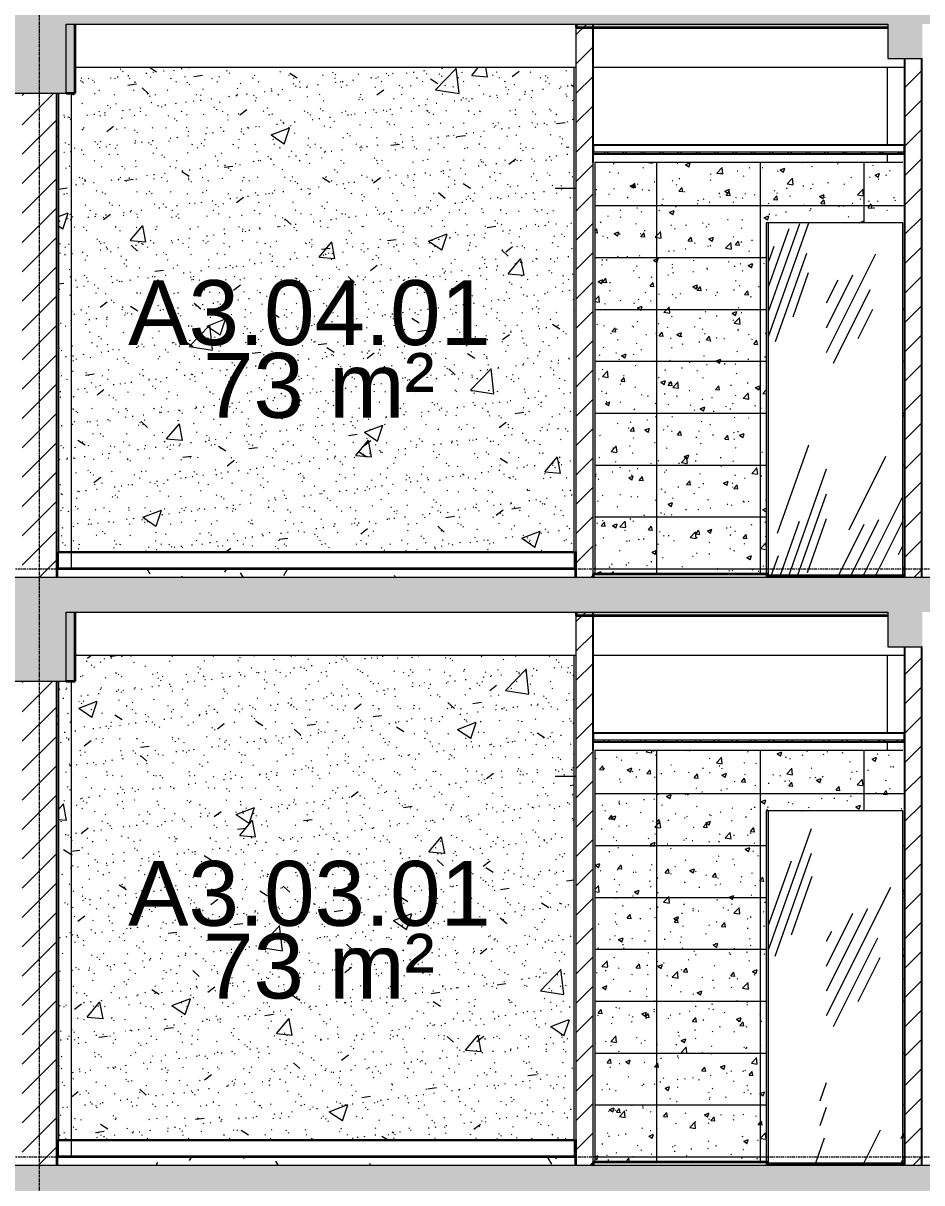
# Model space of a CAD drawing. Header units: millimetres. Extents: x 3451 to 201731, y -8641 to 35300.
# Drawn here: x 138797 to 143991, y 8850 to 15555 of the extents above; entities that cross this region are included whole.
import ezdxf

# ---------------------------------------------------------------- set-up
doc = ezdxf.new("R2010")
doc.units = ezdxf.units.MM
doc.linetypes.add('Centre', pattern=[31.749999999999996, 6.349999999999999, -4.7625, 15.875, -4.7625])
doc.linetypes.add('Grid Line', pattern=[22.224999999999994, 12.7, -3.174999999999999, 3.174999999999999, -3.174999999999999])
for name, color, linetype, lineweight in [('0-2', 50, 'Continuous', 5), ('A-AREA-IDEN', 2, 'Continuous', 9), ('A-CLNG', 13, 'Continuous', 9), ('A-CLNG-2', 250, 'Continuous', 25), ('A-CLNG-3', 7, 'Continuous', 9), ('A-CLNG-PATT-2', 9, 'Continuous', 9), ('A-DETL-GENF-1', 7, 'Continuous', 9), ('A-DETL-THIN', 151, 'Continuous', 9), ('A-DOOR', 31, 'Continuous', 9), ('A-DOOR-2', 50, 'Continuous', 18), ('A-FLOR-1', 10, 'Continuous', 35), ('A-FLOR-2', 7, 'Continuous', 9), ('A-FLOR-HRAL', 11, 'Continuous', 9), ('A-FLOR-HRAL-1', 253, 'Continuous', 9), ('A-FLOR-HRAL-2', 53, 'Continuous', 18), ('A-FLOR-LEVL-2', 51, 'Centre', 9), ('A-FLOR-PATT-1', 7, 'Continuous', 9), ('A-FLOR-PATT-4', 67, 'Continuous', 9), ('A-GLAZ-CURT', 52, 'Continuous', 9), ('A-GLAZ-CURT-2', 7, 'Continuous', 9), ('A-GLAZ-CURT-3', 50, 'Continuous', 18), ('A-WALL', 113, 'Continuous', 9), ('A-WALL-1', 113, 'Continuous', 25), ('A-WALL-2', 250, 'Continuous', 25), ('A-WALL-3', 7, 'Continuous', 9), ('A-WALL-PATT-2', 9, 'Continuous', 9), ('A-WALL-PATT-4', 111, 'Continuous', 9), ('I-WALL-1', 7, 'Continuous', 9), ('S-BEAM-1', 12, 'Continuous', 5), ('S-BEAM-2', 10, 'Continuous', 35), ('S-BEAM-3', 7, 'Continuous', 9), ('S-COLS', 52, 'Continuous', 9), ('S-GRID-1', 1, 'Grid Line', 9)]:
    doc.layers.add(name, color=color, linetype=linetype, lineweight=lineweight)
doc.styles.add('Arial_1', font='arial.ttf', dxfattribs={"height": 374.9999999999995})
pattern_1 = [(45, (-51987.052, 14125), (-84.8528137423857, 84.8528137423857), [])]
pattern_2 = [(0, (-51987.052, 14125), (609.6, 152.4), [50.292, -406.908, 50.292, -406.908, -2438.4]), (0, (-51987.052, 14125), (609.6, 152.4), [-914.4, 50.292, -864.1080000000001, 50.292, -406.908, -1066.8]), (0, (-51987.052, 14125), (609.6, 152.4), [-2286, 50.292, -254.508, 50.292, -711.7080000000001]), (120, (-51758.452, 14201.2), (-436.7822715367483, 451.7290861469939), [50.29199999999999, -406.908, 50.29199999999999, -2845.308]), (120, (-51758.452, 14201.2), (-436.7822715367483, 451.7290861469939), [-507.4919999999999, -406.908, 50.29199999999999, -864.108, -1524]), (120, (-51758.452, 14201.2), (-436.7822715367483, 451.7290861469939), [-1828.8, 50.29199999999999, -406.908, 50.29199999999999, -1016.508]), (120, (-51758.452, 14201.2), (-436.7822715367483, 451.7290861469939), [-2336.291999999999, -254.508, 50.29199999999999, -711.708]), (240, (-51682.252, 14506), (-172.8177284632514, -604.1290861469938), [50.292, -406.908, 50.292, -406.908, -2438.4]), (240, (-51682.252, 14506), (-172.8177284632514, -604.1290861469938), [-914.4, 50.292, -864.1080000000001, 50.292, -406.908, -1066.8]), (240, (-51682.252, 14506), (-172.8177284632514, -604.1290861469938), [-2286, 50.292, -254.508, 50.292, -711.7080000000001])]
pattern_3 = [(45, (-51987.052, 14125), (-53.03300858899107, 53.03300858899107), []), (135, (-51987.052, 14125), (-53.03300858899107, -53.03300858899106), [])]
pattern_4 = [(49.99999999999999, (-51987.052, 14125), (1093.104430267475, -95.63411695947559), [114.3, -1257.3]), (355, (-51987.052, 14125), (-211.4574664150782, 1146.340905781224), [91.44, -1005.84]), (100.451, (-51895.96, 14117.03), (881.6559934061535, 1050.700308316319), [97.14, -1068.54]), (46.184, (-51987.052, 14429.8), (1626.474720277597, -252.2567880155302), [171.45, -1885.95]), (96.636, (-51851.512, 14408.779), (1424.415804803049, 1484.565381831424), [145.71, -1602.811]), (351.184, (-51987.052, 14429.8), (1424.429764516642, 1484.551388825616), [137.16, -1508.76]), (21, (-51834.652, 14353.6), (909.686336747598, -613.5910270951945), [114.3, -1257.3]), (326, (-51834.652, 14353.6), (370.8122318562428, 1105.12896128723), [91.44, -1005.84]), (71.45100000000001, (-51758.845, 14302.467), (1280.503324218127, 491.5278885997479), [97.14, -1068.54]), (37.50000000000001, (-51987.052, 14125), (18.53133908059709, 507.3302701573009), [50.292, -943.3560000000001, 50.292, -970.788, -1009.65]), (37.50000000000001, (-51987.052, 14125), (18.53133908059709, 507.3302701573009), [-2014.728, 50.292, -959.3580000000001]), (7.499999999999999, (-51987.052, 14125), (400.9177506676237, 601.0836210924509), [50.292, -531.876, 50.292, -920.4960000000001, -384.81]), (7.499999999999999, (-51987.052, 14125), (400.9177506676237, 601.0836210924509), [-1552.956, 50.292, -334.518]), (327.5, (-52326.904, 14125), (813.5451503241984, -34.37370723354661), [50.292, -330.708, 50.292, -1138.428, -1577.34]), (327.5, (-52326.904, 14125), (813.5451503241984, -34.37370723354661), [-1569.72, 50.292, -1527.048]), (317.5, (-52479.304, 14125), (888.7754689953813, 152.5599537134181), [50.292, -445.008, 50.292, -739.14, -1120.14]), (317.5, (-52479.304, 14125), (888.7754689953813, 152.5599537134181), [-1284.732, 50.292, -1069.848])]
pattern_5 = [(37.50000000000001, (-51987.052, 14125), (-4.79953304204443, 146.8238973620382), [5.029, -110.795, 5.029, -124.511, -123.825]), (37.50000000000001, (-51987.052, 14125), (-4.79953304204443, 146.8238973620382), [-245.364, 5.029, -118.796]), (7.499999999999999, (-51987.052, 14125), (134.8574337298222, 215.0471858030386), [5.029, -57.455, 5.029, -99.365, -40.005]), (7.499999999999999, (-51987.052, 14125), (134.8574337298222, 215.0471858030386), [-166.878, 5.029, -34.976]), (327.5, (-52080.778, 14125), (237.2977573139916, 0.4316002200637001), [5.029, -33.071, 5.029, -132.131, -179.07]), (327.5, (-52080.778, 14125), (237.2977573139916, 0.4316002200637001), [-175.26, 5.029, -174.041]), (317.5, (-52080.778, 14125), (229.0670585223049, 66.87922700614116), [5.029, -14.021, 5.029, -84.887, -102.87]), (317.5, (-52080.778, 14125), (229.0670585223049, 66.87922700614116), [-108.966, 5.029, -97.84100000000001])]
pattern_6 = [(63.435, (-51796.552, 14220.25), (-766.749764081115, 2300.242443587535), [952.5, -571.5, 952.5, -571.5, -1211.709]), (63.435, (-51796.552, 14220.25), (-766.749764081115, 2300.242443587535), [-3048, 381, -830.709]), (63.435, (-51844.177, 14267.875), (-766.749764081115, 2300.242443587535), [762, -952.5, 571.5, -571.5, -1402.209]), (63.435, (-51844.177, 14267.875), (-766.749764081115, 2300.242443587535), [-2857.5, 666.75, -735.459]), (63.435, (-51844.177, 14410.75), (-766.749764081115, 2300.242443587535), [571.5, -1143, 381, -571.5, -1592.709]), (63.435, (-51844.177, 14410.75), (-766.749764081115, 2300.242443587535), [-2667, 857.25, -735.459]), (63.435, (-51701.302, 14267.875), (-766.749764081115, 2300.242443587535), [571.5, -1143, 476.25, -2068.959]), (63.435, (-51558.427, 14410.75), (-766.749764081115, 2300.242443587535), [285.75, -1428.75, 190.5, -2354.709]), (63.435, (-51796.552, 14648.875), (-766.749764081115, 2300.242443587535), [190.5, -1428.75, 190.5, -762, -1687.959]), (63.435, (-51796.552, 14648.875), (-766.749764081115, 2300.242443587535), [-2571.75, 476.25, -1211.709]), (63.435, (-50939.302, 14506), (-766.749764081115, 2300.242443587535), [952.5, -1428.75, 1143, -754.5089999999999]), (63.435, (-50939.302, 14363.125), (-766.749764081115, 2300.242443587535), [1333.5, -952.5, 1428.75, -564.009]), (63.435, (-50844.052, 14410.75), (-766.749764081115, 2300.242443587535), [1524, -762, 1143, -830.709]), (63.435, (-50701.177, 14553.625), (-766.749764081115, 2300.242443587535), [952.5, -1333.5, 762, -1211.709]), (63.435, (-50844.052, 14839.375), (-766.749764081115, 2300.242443587535), [476.25, -1905, 571.5, -1306.959]), (63.435, (-50558.302, 14696.5), (-766.749764081115, 2300.242443587535), [381, -1905, 381, -1592.709])]
pattern_7 = [(70.52899999999998, (-54620.043, 14220.25), (-542.1814551909827, 2300.241231343354), [903.6210000000001, -542.173, 903.6210000000001, -1691.701]), (70.52899999999998, (-54620.043, 14220.25), (-542.1814551909827, 2300.241231343354), [-2349.414, -542.173, 361.448, -788.08]), (70.52899999999998, (-54653.719, 14267.875), (-542.1814551909827, 2300.241231343354), [722.8969999999999, -903.6210000000001, 542.173, -1872.425]), (70.52899999999998, (-54653.719, 14267.875), (-542.1814551909827, 2300.241231343354), [-2168.69, -542.173, 632.535, -697.7180000000001]), (70.52899999999998, (-54653.719, 14410.75), (-542.1814551909827, 2300.241231343354), [542.173, -1084.345, 361.448, -2053.149]), (70.52899999999998, (-54653.719, 14410.75), (-542.1814551909827, 2300.241231343354), [-1987.966, -542.173, 813.2589999999999, -697.7180000000001]), (70.52899999999998, (-54552.691, 14267.875), (-542.1814551909827, 2300.241231343354), [542.173, -1084.345, 451.81, -1962.787]), (70.52899999999998, (-54451.663, 14410.75), (-542.1814551909827, 2300.241231343354), [271.086, -1355.431, 180.724, -2233.874]), (70.52899999999998, (-54620.043, 14648.875), (-542.1814551909827, 2300.241231343354), [180.724, -3860.391]), (70.52899999999998, (-54620.043, 14648.875), (-542.1814551909827, 2300.241231343354), [-180.724, -1355.431, -2504.96]), (70.52899999999998, (-54620.043, 14648.875), (-542.1814551909827, 2300.241231343354), [-1536.155, 180.724, -2324.236]), (70.52899999999998, (-54620.043, 14648.875), (-542.1814551909827, 2300.241231343354), [-1716.88, -722.8969999999999, -1601.339]), (70.52899999999998, (-54620.043, 14648.875), (-542.1814551909827, 2300.241231343354), [-2439.776, 451.81, -1149.529]), (70.52899999999998, (-54620.043, 14648.875), (-542.1814551909827, 2300.241231343354), [-2891.587, -1149.529]), (70.52899999999998, (-54013.876, 14506), (-542.1814551909827, 2300.241231343354), [903.6210000000001, -1355.431, 1084.345, -715.791]), (70.52899999999998, (-54013.876, 14363.125), (-542.1814551909827, 2300.241231343354), [1265.069, -903.6210000000001, -1890.498]), (70.52899999999998, (-54013.876, 14363.125), (-542.1814551909827, 2300.241231343354), [-2168.69, 1355.431, -535.066]), (70.52899999999998, (-53946.524, 14410.75), (-542.1814551909827, 2300.241231343354), [1445.793, -722.8969999999999, 1084.345, -788.08]), (70.52899999999998, (-53845.496, 14553.625), (-542.1814551909827, 2300.241231343354), [903.6210000000001, -1265.069, -1872.425]), (70.52899999999998, (-53845.496, 14553.625), (-542.1814551909827, 2300.241231343354), [-2168.69, 722.8969999999999, -1149.529]), (70.52899999999998, (-53946.524, 14839.375), (-542.1814551909827, 2300.241231343354), [451.81, -1807.242, 542.173, -1239.891]), (70.52899999999998, (-53744.468, 14696.5), (-542.1814551909827, 2300.241231343354), [361.448, -1807.242, 361.448, -1510.977])]
pattern_8 = [(45, (148640.7843167576, 14125), (-84.8528137423857, 84.8528137423857), [])]

# ---------------------------------------------------------------- blocks, each defined once
blk = doc.blocks.new('NCV_TKTC_KET CAU_rvt-2-TKCS_MẶT CẮT D')
at = {"layer": 'A-FLOR-PATT-1'}
h = blk.add_hatch(color=256, dxfattribs=at)
h.paths.add_polyline_path([(-37572.05509122475, 15530.00000000067), (-35537.36286042158, 15530.00000000067), (-35537.36286042158, 15550.00000000066), (-37938.56169126601, 15550.00000000066), (-37938.56169126601, 15530.00000000067)])
h.paths.add_polyline_path([(-66835.30195079184, 15530.00000000067), (-65032.30287162068, 15530.00000000067), (-65032.30287162068, 15550.00000000066), (-66835.30195079184, 15550.00000000064)])
h.paths.add_polyline_path([(-24866.93603804549, 15530.00000000067), (-24836.93603804546, 15530.00000000067), (-24836.93603804546, 15550.00000000066), (-28836.93603804653, 15550.00000000066), (-28836.93603804653, 15530.00000000067), (-25163.70869679511, 15530.00000000067)])
h.paths.add_polyline_path([(-58634.88356244747, 15530.00000000067), (-56833.25790922993, 15530.00000000067), (-56833.25790922993, 15550.00000000064), (-58634.88356244747, 15550.00000000067)])
h.paths.add_polyline_path([(-53357.93247971241, 15530.00000000067), (-51661.93603804462, 15530.00000000067), (-51661.93603804462, 15550.00000000066), (-53357.93247971241, 15550.00000000064), (-53357.93247971241, 15530.40035583389)])
h = blk.add_hatch(color=256, dxfattribs=at)
h.paths.add_polyline_path([(-37938.56169126601, 12130.00000000065), (-35537.36286042158, 12130.00000000065), (-35537.36286042158, 12150.00000000065), (-37938.56169126601, 12150.00000000065)])
h.paths.add_polyline_path([(-24866.93603804552, 12130.00000000065), (-24836.93603804546, 12130.00000000065), (-24836.93603804546, 12150.00000000065), (-28836.93603804653, 12150.00000000065), (-28836.93603804653, 12130.00000000065), (-25816.77955965982, 12130.00000000065)])
h.paths.add_polyline_path([(-66835.30195079184, 12130.00000000065), (-65032.30287162068, 12130.00000000065), (-65032.30287162068, 12150.00000000065), (-66835.30195079184, 12150.00000000063)])
h.paths.add_polyline_path([(-51939.61407424855, 12130.00000000065), (-51661.93603804462, 12130.00000000065), (-51661.93603804462, 12150.00000000066), (-53357.93247971241, 12150.00000000065), (-53357.93247971241, 12130.00000000065), (-53245.75579997798, 12130.00000000065)])
h.paths.add_polyline_path([(-58634.88356244747, 12130.00000000065), (-56833.25790922993, 12130.00000000065), (-56833.25790922993, 12150.00000000065), (-58634.88356244747, 12150.00000000066)])
at = {"layer": 'S-BEAM-1'}
h = blk.add_hatch(color=256, dxfattribs=at)
h.paths.add_polyline_path([(-61531.43980651876, 15150.00000000067), (-61531.43980651876, 15550.00000000064), (-61583.23405017213, 15550.00000000064), (-61583.23405017213, 15150.00000000067)])
h.paths.add_polyline_path([(-61883.2340501721, 15150.00000000067), (-61883.2340501721, 15550.00000000066), (-61931.43980651875, 15550.00000000066), (-61931.43980651875, 15150.00000000067)])
h = blk.add_hatch(color=256, dxfattribs=at)
h.paths.add_polyline_path([(-61931.43980651875, 11750.00000000066), (-61883.2340501721, 11750.00000000066), (-61883.2340501721, 12150.00000000065), (-61931.43980651875, 12150.00000000065), (-61931.43980651875, 12143.12022964457)])
h.paths.add_polyline_path([(-61583.23405017213, 11750.00000000066), (-61531.43980651876, 11750.00000000066), (-61531.43980651876, 12150.00000000065), (-61583.23405017213, 12150.00000000065), (-61583.23405017213, 12143.84616890569)])
at = {"layer": 'A-FLOR-1'}
for p, q in [((-58634.88356244747, 15550.00000000066), (-58634.88356244747, 15530.00000000067)), ((-58634.88356244747, 15530.00000000067), (-56833.25790922993, 15530.00000000067)), ((-58634.88356244747, 12150.00000000066), (-58634.88356244747, 12130.00000000067)), ((-58634.88356244747, 12130.00000000067), (-56833.25790922993, 12130.00000000067))]:
    blk.add_line(p, q, dxfattribs=at)
at = {"layer": 'S-BEAM-2'}
for p, q in [((-61531.43980651874, 15150.00000000067), (-61531.43980651874, 15550.00000000067)), ((-61583.2340501721, 15150.00000000067), (-61531.43980651874, 15150.00000000067)), ((-61531.43980651874, 11750.00000000067), (-61531.43980651874, 12150.00000000066)), ((-61583.2340501721, 11750.00000000067), (-61531.43980651874, 11750.00000000067))]:
    blk.add_line(p, q, dxfattribs=at)
at = {"layer": 'S-BEAM-3'}
for p, q in [((-61531.43980651874, 15300.00000000067), (-58636.93603804561, 15300.00000000067)), ((-58536.93603804561, 15300.00000000067), (-56736.93603804566, 15300.00000000067)), ((-56636.93603804566, 15300.00000000067), (-56633.25790922996, 15300.00000000067)), ((-61531.43980651874, 11900.00000000067), (-58636.93603804561, 11900.00000000067)), ((-58536.93603804561, 11900.00000000067), (-56736.93603804566, 11900.00000000067)), ((-56636.93603804566, 11900.00000000067), (-56633.25790922996, 11900.00000000067))]:
    blk.add_line(p, q, dxfattribs=at)
blk = doc.blocks.new('DOOR_CW_01 CANH MO-PANEL KINH - DIG_02-800x2200-CỬA NHÔM KÍNH-400864-TKCS_MẶT CẮT D')
at = {"layer": 'A-DOOR-2'}
blk.add_line((-37936.93603804454, 7800.000000000003), (-38056.93603804357, 7800.000000000003), dxfattribs=at)
blk = doc.blocks.new('System Panel - Glazed-V376-TKCS_MẶT CẮT D')
at = {"layer": 'A-GLAZ-CURT'}
h = blk.add_hatch(dxfattribs=at)
h.set_pattern_fill('FP_57', color=256, style=0, pattern_type=2)
h.set_pattern_definition(pattern_6)
h.paths.add_polyline_path([(-56746.93603804387, 12360.00000000066), (-56746.93603804387, 14400.00000000065), (-57187.44236261311, 14400.00000000065), (-57187.44236261311, 12360.00000000066), (-57164.1809771663, 12360.00000000066)])
at = {"layer": 'A-GLAZ-CURT-2'}
for p, q in [((-56746.93603804386, 14400.00000000067), (-57187.4423626131, 14400.00000000067)), ((-56746.93603804386, 12360.00000000068), (-56746.93603804386, 14400.00000000067))]:
    blk.add_line(p, q, dxfattribs=at)
blk = doc.blocks.new('System Panel - Glazed-V377-TKCS_MẶT CẮT D')
at = {"layer": 'A-GLAZ-CURT'}
blk.add_hatch(color=256, dxfattribs=at).paths.add_polyline_path([(-57536.58449823601, 12350.00000000065), (-57522.44236261227, 12350.00000000065), (-57522.44236261227, 14400.00000000065), (-57536.58449823601, 14400.00000000065), (-57536.58449823601, 14158.14186581952)])
h = blk.add_hatch(dxfattribs=at)
h.set_pattern_fill('FP_58', color=256, style=0, pattern_type=2)
h.set_pattern_definition(pattern_7)
h.paths.add_polyline_path([(-57187.44236261313, 12360.00000000066), (-57187.44236261313, 14400.00000000065), (-57522.44236261227, 14400.00000000065), (-57522.44236261227, 12360.00000000066)])
at = {"layer": 'A-GLAZ-CURT-2'}
blk.add_line((-57185.97789651903, 14400.00000000067), (-57522.44236261226, 14400.00000000067), dxfattribs=at)
at = {"layer": 'A-GLAZ-CURT-3'}
for p, q in [((-57536.58449823598, 14400.00000000067), (-57536.58449823599, 12350.00000000067)), ((-57522.44236261226, 14400.00000000067), (-57536.58449823598, 14400.00000000067)), ((-57522.44236261226, 12350.00000000067), (-57522.44236261226, 14400.00000000067))]:
    blk.add_line(p, q, dxfattribs=at)
blk = doc.blocks.new('Railing - Railing-916004-TKCS_MẶT CẮT D')
at = {"layer": 'A-FLOR-HRAL-1'}
for p, q in [((-61626.93603804555, 5695.000000000002), (-61551.93603804462, 5695.000000000002)), ((-61551.93603804462, 5600.000000000003), (-61551.93603804462, 5695.000000000002)), ((-61551.93603804462, 5695.000000000002), (-58646.93603804558, 5695.000000000002)), ((-58636.93603804558, 5695.000000000002), (-58646.93603804558, 5695.000000000002)), ((-58646.93603804558, 5695.000000000002), (-58646.93603804558, 5600.000000000003))]:
    blk.add_line(p, q, dxfattribs=at)
at = {"layer": 'A-FLOR-HRAL-2'}
for p, q in [((-61626.93603804556, 5695.000000000002), (-61636.93603804555, 5695.000000000002)), ((-61636.93603804555, 5695.000000000002), (-61636.93603804555, 5600.000000000002)), ((-61626.93603804556, 5600.000000000003), (-61626.93603804556, 5695.000000000002)), ((-61636.93603804555, 5600.000000000002), (-61626.93603804556, 5600.000000000003))]:
    blk.add_line(p, q, dxfattribs=at)
blk = doc.blocks.new('NCV_TKTC_TANG 3 - 4_rvt-3-TKCS_MẶT CẮT D')
at = {"layer": 'A-CLNG-PATT-2'}
h = blk.add_hatch(dxfattribs=at)
h.set_pattern_fill('FP_39', color=256, style=0, pattern_type=2)
h.set_pattern_definition(pattern_3)
h.paths.add_polyline_path([(-57164.1809771663, 14800.00000000066), (-56736.93603804557, 14800.00000000066), (-56736.93603804557, 14810.00000000067), (-58536.93603804557, 14810.00000000067), (-58536.93603804557, 14800.00000000066), (-58470.32270289573, 14800.00000000066)])
at = {"layer": 'A-FLOR-PATT-4'}
h = blk.add_hatch(dxfattribs=at)
h.set_pattern_fill('FP_33', color=256, style=0, pattern_type=2)
h.set_pattern_definition(pattern_2)
h.paths.add_polyline_path([(-61583.23405017213, 12350.00000000066), (-58636.93603804559, 12350.00000000072), (-58636.93603804559, 12400.00000000066), (-61636.93603804555, 12400.00000000066), (-61636.93603804555, 12350.00000000072)])
at = {"layer": 'A-WALL-PATT-2'}
h = blk.add_hatch(dxfattribs=at)
h.set_pattern_fill('FP_32', color=256, style=0, pattern_type=2)
h.set_pattern_definition(pattern_1)
h.paths.add_polyline_path([(-58536.93603804562, 12350.00000000067), (-58536.93603804562, 15550.00000000067), (-58636.93603804562, 15550.00000000067), (-58636.93603804562, 12350.00000000072)])
h = blk.add_hatch(dxfattribs=at)
h.set_pattern_fill('FP_35', color=256, style=0, pattern_type=2)
h.set_pattern_definition(pattern_4)
h.paths.add_polyline_path([(-58646.93603804558, 12500.00000000067), (-58646.93603804558, 15300.00000000066), (-61531.43980651876, 15300.00000000066), (-61531.43980651876, 15150.00000000067), (-61551.93603804465, 15150.00000000067), (-61551.93603804465, 12500.00000000067), (-61082.6061543546, 12500.00000000067)])
h = blk.add_hatch(dxfattribs=at)
h.set_pattern_fill('FP_36', color=256, style=0, pattern_type=2)
h.set_pattern_definition(pattern_5)
h.paths.add_polyline_path([(-58646.93603804558, 12500.00000000067), (-58646.93603804558, 15300.00000000066), (-61531.43980651876, 15300.00000000066), (-61531.43980651876, 15150.00000000067), (-61551.93603804465, 15150.00000000067), (-61551.93603804465, 12500.00000000067), (-61082.6061543546, 12500.00000000067)])
h = blk.add_hatch(dxfattribs=at)
h.set_pattern_fill('FP_32', color=256, style=0, pattern_type=2)
h.set_pattern_definition(pattern_1)
h.paths.add_polyline_path([(-56636.93603804566, 12350.00000000066), (-56636.93603804566, 15350.00000000066), (-56736.93603804566, 15350.00000000066), (-56736.93603804566, 12350.00000000066)])
h = blk.add_hatch(dxfattribs=at)
h.set_pattern_fill('FP_35', color=256, style=0, pattern_type=2)
h.set_pattern_definition(pattern_4)
h.paths.add_polyline_path([(-61626.93603804556, 12500.00000000067), (-61551.93603804465, 12500.00000000067), (-61551.93603804465, 15150.00000000067), (-61626.93603804556, 15150.00000000067), (-61626.93603804556, 12924.41501663251)])
h = blk.add_hatch(dxfattribs=at)
h.set_pattern_fill('FP_36', color=256, style=0, pattern_type=2)
h.set_pattern_definition(pattern_5)
h.paths.add_polyline_path([(-61626.93603804556, 12500.00000000067), (-61551.93603804465, 12500.00000000067), (-61551.93603804465, 15150.00000000067), (-61626.93603804556, 15150.00000000067), (-61626.93603804556, 12924.41501663251)])
h = blk.add_hatch(dxfattribs=at)
h.set_pattern_fill('FP_47', color=256, style=0, pattern_type=2)
h.set_pattern_definition([(49.99999999999999, (-51987.052, 14125), (273.2759776841747, -23.90907295899291), [28.575, -314.325]), (355, (-51987.052, 14125), (-52.86463744137976, 286.5849991855671), [22.86, -251.46]), (100.451, (-51964.279, 14123.008), (220.413843196223, 262.6745400252389), [24.285, -267.135]), (46.184, (-51987.052, 14201.2), (406.6186873749535, -63.06455048178694), [42.86199999999999, -471.487]), (96.636, (-51953.167, 14195.945), (356.1041995258504, 371.1413743481766), [36.428, -400.703]), (351.184, (-51987.052, 14201.2), (356.1074794446095, 371.1380942528091), [34.29, -377.19]), (21, (-51948.952, 14182.15), (227.4212069886736, -153.39816935288), [28.575, -314.325]), (326, (-51948.952, 14182.15), (92.70271090644168, 276.2821728606403), [22.86, -251.46]), (71.45100000000001, (-51930, 14169.367), (320.1254349837665, 122.8815776528534), [24.285, -267.135]), (37.50000000000001, (-51987.052, 14125), (4.632484241456957, 126.8326136873031), [5.029, -243.383, 5.029, -250.241, -252.413]), (37.50000000000001, (-51987.052, 14125), (4.632484241456957, 126.8326136873031), [-503.682, 5.029, -247.383]), (7.499999999999999, (-51987.052, 14125), (100.2291571741425, 150.27112050278), [5.029, -140.513, 5.029, -237.668, -96.20299999999999]), (7.499999999999999, (-51987.052, 14125), (100.2291571741425, 150.27112050278), [-388.239, 5.029, -91.17299999999999]), (327.5, (-52072.015, 14125), (203.3868436016746, -8.593484610329341), [5.029, -90.221, 5.029, -292.151, -394.335]), (327.5, (-52072.015, 14125), (203.3868436016746, -8.593484610329341), [-392.43, 5.029, -389.306]), (317.5, (-52110.115, 14125), (222.1944047850656, 38.13983495258489), [5.029, -118.796, 5.029, -192.329, -280.035]), (317.5, (-52110.115, 14125), (222.1944047850656, 38.13983495258489), [-321.183, 5.029, -275.006])])
h.paths.add_polyline_path([(-58526.93603804556, 12370.00000000067), (-57536.58449823598, 12370.00000000067), (-57536.58449823598, 14400.00000000066), (-56746.93603804558, 14400.00000000066), (-56746.93603804558, 12370.00000000067), (-56736.93603804558, 12370.00000000067), (-56736.93603804558, 14750.00000000067), (-58526.93603804556, 14750.00000000067), (-58526.93603804556, 14158.14186581953)])
h = blk.add_hatch(dxfattribs=at)
h.set_pattern_fill('FP_61', color=256, style=0, pattern_type=2)
h.set_pattern_definition([(0, (-56741.93599999999, 12400), (0, 300), []), (90, (-56741.93599999999, 12400), (-600, 3.673940397442059e-14), [])])
h.paths.add_polyline_path([(-58526.93603804556, 12370.00000000067), (-57536.58449823598, 12370.00000000067), (-57536.58449823598, 14400.00000000066), (-56746.93603804558, 14400.00000000066), (-56746.93603804558, 12370.00000000067), (-56736.93603804558, 12370.00000000067), (-56736.93603804558, 14750.00000000067), (-58526.93603804556, 14750.00000000067), (-58526.93603804556, 14158.14186581953)])
at = {"layer": 'A-CLNG-2'}
for p, q in [((-56736.93603804556, 14850.00000000067), (-58536.93603804556, 14850.00000000067)), ((-58536.93603804556, 14850.00000000067), (-58536.93603804556, 14800.00000000067)), ((-56736.93603804556, 14800.00000000067), (-56736.93603804556, 14850.00000000067)), ((-58536.93603804556, 14800.00000000067), (-56736.93603804556, 14800.00000000067))]:
    blk.add_line(p, q, dxfattribs=at)
at = {"layer": 'A-CLNG-3'}
blk.add_line((-56736.93603804556, 14810.00000000067), (-58536.93603804556, 14810.00000000067), dxfattribs=at)
at = {"layer": 'A-FLOR-1'}
for p, q in [((-58636.93603804558, 12400.00000000067), (-61636.93603804554, 12400.00000000067)), ((-61636.93603804554, 12400.00000000067), (-61636.93603804554, 12350.0000000007)), ((-58636.93603804558, 12350.00000000069), (-58636.93603804558, 12400.00000000067)), ((-57529.51343042427, 12370.00000000067), (-58536.93603804555, 12370.00000000067)), ((-58536.93603804555, 12370.00000000067), (-58536.93603804555, 12350.00000000069)), ((-57529.51343042427, 12350.00000000069), (-57529.51343042427, 12370.00000000067)), ((-56736.93603804556, 12360.00000000067), (-57529.51343042427, 12360.00000000067)), ((-57529.51343042427, 12360.00000000067), (-57529.51343042427, 12350.00000000069)), ((-56736.93603804556, 12350.00000000068), (-56736.93603804556, 12360.00000000067))]:
    blk.add_line(p, q, dxfattribs=at)
at = {"layer": 'A-FLOR-2'}
blk.add_line((-56746.93603804387, 12370.00000000067), (-56736.93603804558, 12370.00000000067), dxfattribs=at)
at = {"layer": 'A-WALL-2'}
for p, q in [((-58536.93603804561, 14750.00000000067), (-58536.93603804561, 15550.00000000066)), ((-56736.93603804566, 15350.00000000067), (-56736.93603804566, 12350.00000000068)), ((-56636.93603804566, 12350.00000000068), (-56636.93603804566, 15350.00000000067)), ((-58636.93603804561, 12500.00000000067), (-58636.93603804561, 12350.00000000069))]:
    blk.add_line(p, q, dxfattribs=at)
at = {"layer": 'A-WALL-3'}
for p, q in [((-58636.93603804561, 15550.00000000066), (-58636.93603804561, 12500.00000000067)), ((-58536.93603804561, 12350.00000000067), (-58536.93603804561, 14750.00000000067))]:
    blk.add_line(p, q, dxfattribs=at)
at = {"layer": 'I-WALL-1'}
for p, q in [((-58646.93603804557, 12500.00000000067), (-58646.93603804557, 15300.00000000067)), ((-61626.93603804555, 15150.00000000066), (-61626.93603804555, 12500.00000000067)), ((-61551.93603804463, 12500.00000000067), (-61551.93603804463, 15150.00000000068)), ((-56746.93603804557, 14750.00000000067), (-58526.93603804555, 14750.00000000067)), ((-58526.93603804555, 14750.00000000067), (-58526.93603804555, 12370.00000000067)), ((-61626.93603804555, 12500.00000000067), (-61551.93603804463, 12500.00000000067)), ((-61551.93603804463, 12500.00000000067), (-58646.93603804557, 12500.00000000067))]:
    blk.add_line(p, q, dxfattribs=at)
at = {"layer": 'A-DOOR'}
blk.add_blockref('DOOR_CW_01 CANH MO-PANEL KINH - DIG_02-800x2200-CỬA NHÔM KÍNH-400864-TKCS_MẶT CẮT D', (-20700.00000000389, 6800.000000000669), dxfattribs=at)
at = {"layer": 'A-FLOR-HRAL'}
blk.add_blockref('Railing - Railing-916004-TKCS_MẶT CẮT D', (0, 6800.000000000669), dxfattribs=at)
at = {"layer": 'A-GLAZ-CURT'}
for name in ['System Panel - Glazed-V377-TKCS_MẶT CẮT D', 'System Panel - Glazed-V376-TKCS_MẶT CẮT D']:
    blk.add_blockref(name, (0, 0), dxfattribs=at)
blk = doc.blocks.new('System Panel - Glazed-V472-TKCS_MẶT CẮT D')
at = {"layer": 'A-GLAZ-CURT'}
h = blk.add_hatch(dxfattribs=at)
h.set_pattern_fill('FP_57', color=256, style=0, pattern_type=2)
h.set_pattern_definition(pattern_6)
h.paths.add_polyline_path([(-57164.1809771663, 8960.000000000651), (-56746.93603804387, 8960.000000000651), (-56746.93603804387, 11000.00000000067), (-57187.44236261311, 11000.00000000067), (-57187.44236261311, 8960.000000000651)])
at = {"layer": 'A-GLAZ-CURT-2'}
for p, q in [((-56746.93603804386, 11000.00000000067), (-57187.4423626131, 11000.00000000067)), ((-56746.93603804386, 8960.000000000666), (-56746.93603804386, 11000.00000000067))]:
    blk.add_line(p, q, dxfattribs=at)
blk = doc.blocks.new('System Panel - Glazed-V473-TKCS_MẶT CẮT D')
at = {"layer": 'A-GLAZ-CURT'}
blk.add_hatch(color=256, dxfattribs=at).paths.add_polyline_path([(-57536.58449823601, 8950.000000000671), (-57522.44236261227, 8950.000000000671), (-57522.44236261227, 11000.00000000067), (-57536.58449823601, 11000.00000000067), (-57536.58449823601, 9223.234469071487)])
h = blk.add_hatch(dxfattribs=at)
h.set_pattern_fill('FP_58', color=256, style=0, pattern_type=2)
h.set_pattern_definition(pattern_7)
h.paths.add_polyline_path([(-57187.44236261313, 8960.000000000651), (-57187.44236261313, 11000.00000000067), (-57522.44236261227, 11000.00000000067), (-57522.44236261227, 8960.000000000651)])
at = {"layer": 'A-GLAZ-CURT-2'}
blk.add_line((-57185.97789651903, 11000.00000000067), (-57522.44236261226, 11000.00000000067), dxfattribs=at)
at = {"layer": 'A-GLAZ-CURT-3'}
for p, q in [((-57536.58449823598, 11000.00000000067), (-57536.58449823599, 8950.000000000671)), ((-57522.44236261226, 11000.00000000067), (-57536.58449823598, 11000.00000000067)), ((-57522.44236261226, 8950.000000000671), (-57522.44236261226, 11000.00000000067))]:
    blk.add_line(p, q, dxfattribs=at)
blk = doc.blocks.new('NCV_TKTC_TANG 3 - 4_rvt-4-TKCS_MẶT CẮT D')
at = {"layer": 'A-CLNG-PATT-2'}
h = blk.add_hatch(dxfattribs=at)
h.set_pattern_fill('FP_39', color=256, style=0, pattern_type=2)
h.set_pattern_definition(pattern_3)
h.paths.add_polyline_path([(-57164.1809771663, 11400.00000000065), (-56736.93603804557, 11400.00000000065), (-56736.93603804557, 11410.00000000066), (-58536.93603804557, 11410.00000000066), (-58536.93603804557, 11400.00000000065), (-58470.32270289573, 11400.00000000065)])
at = {"layer": 'A-FLOR-PATT-4'}
h = blk.add_hatch(dxfattribs=at)
h.set_pattern_fill('FP_33', color=256, style=0, pattern_type=2)
h.set_pattern_definition(pattern_2)
h.paths.add_polyline_path([(-61583.23405017213, 8950.00000000065), (-58636.93603804559, 8950.000000000719), (-58636.93603804559, 9000.000000000655), (-61636.93603804555, 9000.000000000655), (-61636.93603804555, 8950.000000000719)])
at = {"layer": 'A-WALL-PATT-2'}
h = blk.add_hatch(dxfattribs=at)
h.set_pattern_fill('FP_32', color=256, style=0, pattern_type=2)
h.set_pattern_definition(pattern_1)
h.paths.add_polyline_path([(-58536.93603804562, 8950.000000000666), (-58536.93603804562, 12150.00000000066), (-58636.93603804562, 12150.00000000066), (-58636.93603804562, 8950.000000000719)])
h = blk.add_hatch(dxfattribs=at)
h.set_pattern_fill('FP_32', color=256, style=0, pattern_type=2)
h.set_pattern_definition(pattern_1)
h.paths.add_polyline_path([(-56636.93603804566, 8950.000000000719), (-56636.93603804566, 11950.00000000065), (-56736.93603804566, 11950.00000000065), (-56736.93603804566, 8950.000000000719)])
h = blk.add_hatch(dxfattribs=at)
h.set_pattern_fill('FP_35', color=256, style=0, pattern_type=2)
h.set_pattern_definition(pattern_4)
h.paths.add_polyline_path([(-61551.93603804465, 9100.000000000666), (-58646.93603804558, 9100.000000000666), (-58646.93603804558, 11900.00000000066), (-61531.43980651876, 11900.00000000066), (-61531.43980651876, 11750.00000000066), (-61551.93603804465, 11750.00000000066), (-61551.93603804465, 9223.234469071482)])
h = blk.add_hatch(dxfattribs=at)
h.set_pattern_fill('FP_36', color=256, style=0, pattern_type=2)
h.set_pattern_definition(pattern_5)
h.paths.add_polyline_path([(-61551.93603804465, 9100.000000000666), (-58646.93603804558, 9100.000000000666), (-58646.93603804558, 11900.00000000066), (-61531.43980651876, 11900.00000000066), (-61531.43980651876, 11750.00000000066), (-61551.93603804465, 11750.00000000066), (-61551.93603804465, 9223.234469071482)])
h = blk.add_hatch(dxfattribs=at)
h.set_pattern_fill('FP_35', color=256, style=0, pattern_type=2)
h.set_pattern_definition(pattern_4)
h.paths.add_polyline_path([(-61626.93603804556, 9100.000000000666), (-61551.93603804465, 9100.000000000666), (-61551.93603804465, 11750.00000000066), (-61626.93603804556, 11750.00000000066), (-61626.93603804556, 9223.234469071482)])
h = blk.add_hatch(dxfattribs=at)
h.set_pattern_fill('FP_36', color=256, style=0, pattern_type=2)
h.set_pattern_definition(pattern_5)
h.paths.add_polyline_path([(-61626.93603804556, 9100.000000000666), (-61551.93603804465, 9100.000000000666), (-61551.93603804465, 11750.00000000066), (-61626.93603804556, 11750.00000000066), (-61626.93603804556, 9223.234469071482)])
h = blk.add_hatch(dxfattribs=at)
h.set_pattern_fill('FP_37', color=256, style=0, pattern_type=2)
h.set_pattern_definition([(49.99999999999999, (-51987.052, 14125), (273.2759776841747, -23.90907295899291), [28.575, -314.325]), (355, (-51987.052, 14125), (-52.86463744137976, 286.5849991855671), [22.86, -251.46]), (100.451, (-51964.279, 14123.008), (220.413843196223, 262.6745400252389), [24.285, -267.135]), (46.184, (-51987.052, 14201.2), (406.6186873749535, -63.06455048178694), [42.863, -471.4880000000001]), (96.636, (-51953.167, 14195.945), (356.1041995258504, 371.1413743481766), [36.428, -400.703]), (351.184, (-51987.052, 14201.2), (356.1074794446095, 371.1380942528091), [34.29, -377.19]), (21, (-51948.952, 14182.15), (227.4212069886736, -153.39816935288), [28.575, -314.325]), (326, (-51948.952, 14182.15), (92.70271090644168, 276.2821728606403), [22.86, -251.46]), (71.45100000000001, (-51930, 14169.367), (320.1254349837665, 122.8815776528534), [24.285, -267.135]), (37.50000000000001, (-51987.052, 14125), (4.632484241456957, 126.8326136873031), [5.029, -243.383, 5.029, -250.241, -252.413]), (37.50000000000001, (-51987.052, 14125), (4.632484241456957, 126.8326136873031), [-503.682, 5.029, -247.383]), (7.499999999999999, (-51987.052, 14125), (100.2291571741425, 150.27112050278), [5.029, -140.513, 5.029, -237.668, -96.20299999999999]), (7.499999999999999, (-51987.052, 14125), (100.2291571741425, 150.27112050278), [-388.239, 5.029, -91.17299999999999]), (327.5, (-52072.015, 14125), (203.3868436016746, -8.593484610329341), [5.029, -90.221, 5.029, -292.151, -394.335]), (327.5, (-52072.015, 14125), (203.3868436016746, -8.593484610329341), [-392.43, 5.029, -389.306]), (317.5, (-52110.115, 14125), (222.1944047850656, 38.13983495258489), [5.029, -118.796, 5.029, -192.329, -280.035]), (317.5, (-52110.115, 14125), (222.1944047850656, 38.13983495258489), [-321.183, 5.029, -275.006])])
h.paths.add_polyline_path([(-58526.93603804556, 8970.000000000662), (-57536.58449823598, 8970.000000000662), (-57536.58449823598, 11000.00000000066), (-56746.93603804558, 11000.00000000066), (-56746.93603804558, 8970.000000000662), (-56736.93603804558, 8970.000000000662), (-56736.93603804558, 11350.00000000066), (-58526.93603804556, 11350.00000000066), (-58526.93603804556, 9223.234469071482)])
h = blk.add_hatch(dxfattribs=at)
h.set_pattern_fill('FP_75', color=256, style=0, pattern_type=2)
h.set_pattern_definition([(0, (-56741.93599999999, 9000), (0, 300), []), (90, (-56741.93599999999, 9000), (-600, 3.673940397442059e-14), [])])
h.paths.add_polyline_path([(-58526.93603804556, 8970.000000000662), (-57536.58449823598, 8970.000000000662), (-57536.58449823598, 11000.00000000066), (-56746.93603804558, 11000.00000000066), (-56746.93603804558, 8970.000000000662), (-56736.93603804558, 8970.000000000662), (-56736.93603804558, 11350.00000000066), (-58526.93603804556, 11350.00000000066), (-58526.93603804556, 9223.234469071482)])
at = {"layer": 'A-CLNG-2'}
for p, q in [((-56736.93603804556, 11450.00000000067), (-58536.93603804556, 11450.00000000067)), ((-58536.93603804556, 11450.00000000067), (-58536.93603804556, 11400.00000000067)), ((-58536.93603804556, 11400.00000000067), (-56736.93603804556, 11400.00000000067)), ((-56736.93603804556, 11400.00000000067), (-56736.93603804556, 11450.00000000067))]:
    blk.add_line(p, q, dxfattribs=at)
at = {"layer": 'A-CLNG-3'}
blk.add_line((-56736.93603804556, 11410.00000000067), (-58536.93603804556, 11410.00000000067), dxfattribs=at)
at = {"layer": 'A-FLOR-1'}
for p, q in [((-58636.93603804558, 9000.000000000671), (-61636.93603804554, 9000.000000000671)), ((-61636.93603804554, 9000.000000000671), (-61636.93603804554, 8950.000000000702)), ((-58636.93603804558, 8950.000000000691), (-58636.93603804558, 9000.000000000671)), ((-57529.51343042427, 8970.000000000671), (-58536.93603804555, 8970.000000000671)), ((-58536.93603804555, 8970.000000000671), (-58536.93603804555, 8950.000000000686)), ((-57529.51343042427, 8950.000000000686), (-57529.51343042427, 8970.000000000671)), ((-56736.93603804556, 8960.000000000671), (-57529.51343042427, 8960.000000000671)), ((-57529.51343042427, 8960.000000000671), (-57529.51343042427, 8950.00000000069)), ((-56736.93603804556, 8950.000000000677), (-56736.93603804556, 8960.000000000671))]:
    blk.add_line(p, q, dxfattribs=at)
at = {"layer": 'A-FLOR-2'}
blk.add_line((-56746.93603804387, 8970.000000000671), (-56736.93603804558, 8970.000000000671), dxfattribs=at)
at = {"layer": 'A-WALL-2'}
for p, q in [((-58536.93603804561, 11350.00000000067), (-58536.93603804561, 12150.00000000066)), ((-56736.93603804566, 11950.00000000067), (-56736.93603804566, 8950.00000000068)), ((-56636.93603804566, 8950.00000000068), (-56636.93603804566, 11950.00000000067)), ((-58636.93603804561, 9100.000000000671), (-58636.93603804561, 8950.000000000691))]:
    blk.add_line(p, q, dxfattribs=at)
at = {"layer": 'A-WALL-3'}
for p, q in [((-58636.93603804561, 12150.00000000066), (-58636.93603804561, 9100.000000000671)), ((-58536.93603804561, 8950.000000000671), (-58536.93603804561, 11350.00000000067))]:
    blk.add_line(p, q, dxfattribs=at)
at = {"layer": 'I-WALL-1'}
for p, q in [((-58646.93603804557, 9100.000000000671), (-58646.93603804557, 11900.00000000068)), ((-61626.93603804555, 11750.00000000067), (-61626.93603804555, 9100.000000000671)), ((-61551.93603804463, 9100.000000000671), (-61551.93603804463, 11750.00000000068)), ((-56746.93603804557, 11350.00000000067), (-58526.93603804555, 11350.00000000067)), ((-58526.93603804555, 11350.00000000067), (-58526.93603804555, 8970.000000000673)), ((-61626.93603804555, 9100.000000000671), (-61551.93603804463, 9100.000000000671)), ((-61551.93603804463, 9100.000000000671), (-58646.93603804557, 9100.000000000671))]:
    blk.add_line(p, q, dxfattribs=at)
at = {"layer": 'A-DOOR'}
blk.add_blockref('DOOR_CW_01 CANH MO-PANEL KINH - DIG_02-800x2200-CỬA NHÔM KÍNH-400864-TKCS_MẶT CẮT D', (-20700.00000000389, 3400.00000000067), dxfattribs=at)
at = {"layer": 'A-FLOR-HRAL'}
blk.add_blockref('Railing - Railing-916004-TKCS_MẶT CẮT D', (0, 3400.000000000669), dxfattribs=at)
at = {"layer": 'A-GLAZ-CURT'}
for name in ['System Panel - Glazed-V473-TKCS_MẶT CẮT D', 'System Panel - Glazed-V472-TKCS_MẶT CẮT D']:
    blk.add_blockref(name, (0, 0), dxfattribs=at)

msp = doc.modelspace()

# ---------------------------------------------------------------- hatches: boundary and pattern name
at = {"layer": 'A-DETL-GENF-1'}
h = msp.add_hatch(color=256, dxfattribs=at)
h.paths.add_polyline_path([(160692.2005024154, 15150.00000000064), (160692.2005024154, 15550.00000000067), (167092.5259319323, 15550.00000000066), (167092.5259319323, 15300.00000000065), (167692.5259319323, 15300.00000000065), (167692.5259319323, 15550.00000000066), (171492.9020578788, 15550.00000000064), (171492.9020578788, 15350.00000000066), (171692.9020578789, 15350.00000000066), (171692.9020578789, 15550.00000000067), (175790.9002787122, 15550.00000000064), (175790.9002787122, 15150.00000000065), (176090.9002787122, 15150.00000000065), (176090.9002787122, 15749.99999999999), (151265.9002786824, 15750.00000000065), (151265.9002787132, 15350.00000000064), (151467.6273247605, 15350.00000000064), (151467.6273247605, 15550.00000000036), (154892.5259319324, 15550.00000000035), (154892.5259319324, 15350.00000000066), (155092.5259319324, 15350.00000000066), (155092.5259319324, 15550.00000000066), (156090.8495822841, 15550.00000000066), (156090.8495822841, 15150.00000000065), (156392.5259319324, 15150.00000000065), (156392.5259319324, 15550.00000000066), (160390.473456336, 15550.00000000064), (160390.473456336, 15150.00000000064), (160443.497774074, 15150.00000000064)])
h.paths.add_polyline_path([(122694.5784075277, 15150.00000000065), (122694.5784075277, 15749.99999999999), (122392.5259319318, 15749.99999999999), (122392.5259319318, 15150.00000000065)])
h.paths.add_polyline_path([(130594.688865931, 15150.00000000065), (130894.688865931, 15150.00000000065), (130894.688865931, 15550.00000000066), (135595.5334451369, 15550.00000000064), (135595.5334451369, 15350.00000000066), (135794.5784075276, 15350.00000000066), (135794.5784075276, 15550.00000000067), (138744.6022665855, 15550.00000000066), (138744.6022665855, 15150.00000000065), (139044.6022665855, 15150.00000000065), (139044.6022665855, 15550.00000000067), (143794.5784075277, 15550.00000000064), (143794.5784075277, 15350.00000000066), (143994.5784075277, 15350.00000000066), (143994.5784075277, 15550.00000000067), (146969.9038370452, 15550.00000000066), (146969.9038370452, 15150.00000000065), (147269.9038370452, 15150.00000000065), (147269.9038370452, 15550.00000000067), (148965.900278713, 15550.00000000066), (148965.900278713, 15350.00000000066), (149165.9002787127, 15351.29182539212), (149165.9002787127, 15750.00000000065), (128994.5784076003, 15750.00000000073), (128994.5784076003, 15350.00000000066), (129194.5784076003, 15350.00000000066), (129194.5784076003, 15550.00000000067), (130594.688865931, 15550.00000000066), (130594.688865931, 15391.86871500654)])
h.paths.add_polyline_path([(128444.484153395, 15350.00000000066), (128443.0254937028, 15750.00000000065), (126628.8478031172, 15750.00000000065), (126628.8478031172, 15350.00000000066), (126828.8478031172, 15350.00000000066), (126828.8478031172, 15550.00000000066), (128244.484153395, 15550.00000000064), (128244.484153395, 15350.00000000066)])
h = msp.add_hatch(color=256, dxfattribs=at)
h.paths.add_polyline_path([(160390.473456336, 11750.00000000064), (160692.2005024154, 11750.00000000064), (160692.2005024154, 12150.00000000067), (167092.5259319323, 12150.00000000065), (167092.5259319323, 11900.00000000066), (167692.5259319323, 11900.00000000066), (167692.5259319323, 12150.00000000065), (171492.9020578788, 12150.00000000063), (171492.9020578788, 11950.00000000065), (171692.9020578789, 11950.00000000065), (171692.9020578789, 12150.00000000066), (175790.9002787122, 12150.00000000065), (175790.9002787122, 11750.00000000065), (176090.9002787122, 11750.00000000065), (176090.9002787122, 12350), (151265.9002787129, 12350.00000000066), (151265.9002787129, 11950.00000000065), (151467.627324791, 11950.00000000065), (151467.627324791, 12150.00000000036), (154892.5259319324, 12150.00000000036), (154892.5259319324, 11950.00000000065), (155092.5259319324, 11950.00000000065), (155092.5259319324, 12150.00000000066), (156090.8495822841, 12150.00000000065), (156090.8495822841, 11750.00000000065), (156392.5259319324, 11750.00000000065), (156392.5259319324, 12150.00000000065), (160390.473456336, 12150.00000000063)])
h.paths.add_polyline_path([(122392.5259319318, 11750.00000000065), (122694.5784075277, 11750.00000000065), (122694.5784075277, 12350), (122392.5259319318, 12350)])
h.paths.add_polyline_path([(147269.9038370452, 11750.00000000065), (147269.9038370452, 12150.00000000066), (148965.900278713, 12150.00000000066), (148965.900278713, 11950.00000000065), (149165.9002787127, 11951.29182539211), (149165.9002787127, 12350.00000000066), (128994.5784076003, 12350.00000000072), (128994.5784076003, 11950.00000000065), (129194.5784076003, 11950.00000000065), (129194.5784076003, 12150.00000000066), (130594.688865931, 12150.00000000066), (130594.688865931, 11750.00000000065), (130894.688865931, 11750.00000000065), (130894.688865931, 12150.00000000065), (135595.5334451369, 12150.00000000063), (135595.5334451369, 11950.00000000065), (135794.5784075276, 11950.00000000065), (135794.5784075276, 12150.00000000066), (138744.6022665855, 12150.00000000065), (138744.6022665855, 11750.00000000065), (139044.6022665855, 11750.00000000065), (139044.6022665855, 12150.00000000066), (143794.5784075277, 12150.00000000065), (143794.5784075277, 11950.00000000065), (143994.5784075277, 11950.00000000065), (143994.5784075277, 12150.00000000066), (146969.9038370452, 12150.00000000065), (146969.9038370452, 11750.00000000065)])
h.paths.add_polyline_path([(128444.484153395, 11950.00000000065), (128443.0254937028, 12350.00000000066), (126628.8478031172, 12350.00000000066), (126628.8478031172, 11950.00000000065), (126828.8478031172, 11950.00000000065), (126828.8478031172, 12150.00000000065), (128244.484153395, 12150.00000000065), (128244.484153395, 11950.00000000065), (128443.0254937028, 11950.00000000065)])
h = msp.add_hatch(color=256, dxfattribs=at)
h.paths.add_polyline_path([(160443.497774074, 8350.000000000631), (160692.2005024154, 8350.000000000631), (160692.2005024154, 8750.000000000662), (167092.5259319323, 8750.000000000644), (167092.5259319323, 8500.00000000065), (167692.5259319323, 8500.00000000065), (167692.5259319323, 8750.000000000644), (171492.9020578788, 8750.000000000628), (171492.9020578788, 8550.000000000638), (171692.9020578789, 8550.000000000638), (171692.9020578789, 8750.000000000644), (175790.9002787122, 8750.000000000644), (175790.9002787122, 8350.00000000065), (176090.9002787122, 8350.00000000065), (176090.9002787122, 8949.999999999993), (151265.9002787129, 8950.000000000651), (151265.9002787129, 8550.000000000638), (151467.627324791, 8550.000000000638), (151467.627324791, 8750.00000000035), (154892.5259319324, 8750.00000000035), (154892.5259319324, 8550.000000000638), (155092.5259319324, 8550.000000000638), (155092.5259319324, 8750.000000000644), (156090.8495822841, 8750.000000000644), (156090.8495822841, 8350.00000000065), (156392.5259319324, 8350.00000000065), (156392.5259319324, 8750.000000000644), (160390.473456336, 8750.000000000628), (160390.473456336, 8350.000000000631)])
h.paths.add_polyline_path([(122694.5784075277, 8350.00000000065), (122694.5784075277, 8949.999999999993), (122392.5259319318, 8949.999999999993), (122392.5259319318, 8350.00000000065)])
h.paths.add_polyline_path([(138744.6022665855, 8350.00000000065), (139044.6022665855, 8350.00000000065), (139044.6022665855, 8750.000000000644), (143794.5784075277, 8750.000000000644), (143794.5784075277, 8550.000000000638), (143994.5784075277, 8550.000000000638), (143994.5784075277, 8750.000000000644), (146969.9038370452, 8750.000000000644), (146969.9038370452, 8350.00000000065), (147269.9038370452, 8350.00000000065), (147269.9038370452, 8750.000000000644), (148965.900278713, 8750.000000000644), (148965.900278713, 8550.000000000655), (149165.9002787127, 8551.291825392125), (149165.9002787127, 8950.000000000651), (128994.5784076003, 8950.00000000072), (128994.5784076003, 8550.000000000655), (129194.5784076003, 8550.000000000655), (129194.5784076003, 8750.000000000644), (130594.688865931, 8750.000000000644), (130594.688865931, 8350.00000000065), (130894.688865931, 8350.00000000065), (130894.688865931, 8750.000000000644), (135595.5334451369, 8750.000000000628), (135595.5334451369, 8550.000000000655), (135794.5784075276, 8550.000000000655), (135794.5784075276, 8750.000000000644), (138744.6022665855, 8750.000000000644), (138744.6022665855, 8606.371044477974)])
h.paths.add_polyline_path([(126628.8478031172, 8550.000000000638), (126828.8478031172, 8550.000000000638), (126828.8478031172, 8750.000000000644), (128244.484153395, 8750.000000000644), (128244.484153395, 8550.000000000655), (128444.484153395, 8550.000000000655), (128443.0254937028, 8950.000000000651), (126628.8478031172, 8950.000000000651)])
at = {"layer": 'A-WALL-PATT-4'}
h = msp.add_hatch(dxfattribs=at)
h.set_pattern_fill('FP_32', color=256, style=0, pattern_type=2)
h.set_pattern_definition(pattern_8)
h.paths.add_polyline_path([(138892.1592995383, 12350), (138990.9002787123, 12350), (138990.9002787123, 15150.00000000065), (138790.9002787123, 15150.00000000065), (138790.9002787123, 12350)])
h = msp.add_hatch(dxfattribs=at)
h.set_pattern_fill('FP_32', color=256, style=0, pattern_type=2)
h.set_pattern_definition(pattern_8)
h.paths.add_polyline_path([(138892.1592995383, 8949.999999999993), (138990.9002787123, 8949.999999999993), (138990.9002787123, 11750.00000000065), (138790.9002787123, 11750.00000000065), (138790.9002787123, 8949.999999999993)])

# ---------------------------------------------------------------- linework, layer by layer
at = {"layer": 'A-CLNG'}
for p, q in [((138990.9002787123, 14950), (139000.900278712, 14950)), ((139000.9002787121, 14900), (138990.9002787123, 14900)), ((138990.9002787123, 11550), (139000.900278712, 11550)), ((139000.9002787121, 11500), (138990.9002787123, 11500))]:
    msp.add_line(p, q, dxfattribs=at)
at = {"layer": 'A-DETL-THIN'}
for p, q in [((139044.6022665855, 15150.00000000066), (139044.6022665855, 15550.00000000067)), ((139044.6022665855, 15550.00000000067), (143794.5784075277, 15550.00000000065)), ((143794.5784075277, 15550.00000000065), (143794.5784075277, 15350.00000000066)), ((143794.5784075277, 15350.00000000066), (143994.5784075277, 15350.00000000066)), ((138744.6022665855, 15150.00000000066), (139044.6022665855, 15150.00000000066)), ((149165.9002787127, 12350.00000000067), (128994.5784076003, 12350.00000000073)), ((139044.6022665855, 11750.00000000066), (139044.6022665855, 12150.00000000067)), ((139044.6022665855, 12150.00000000067), (143794.5784075277, 12150.00000000065)), ((143794.5784075277, 12150.00000000065), (143794.5784075277, 11950.00000000066)), ((143794.5784075277, 11950.00000000066), (143994.5784075277, 11950.00000000066)), ((138744.6022665855, 11750.00000000066), (139044.6022665855, 11750.00000000066)), ((149165.9002787127, 8950.000000000664), (128994.5784076003, 8950.00000000073))]:
    msp.add_line(p, q, dxfattribs=at)
at = {"layer": 'A-FLOR-LEVL-2'}
for p, q in [((106972.3838059645, 12400), (198239.7447831534, 12400)), ((106972.3838059645, 9000), (198239.7447831534, 9000))]:
    msp.add_line(p, q, dxfattribs=at)
at = {"layer": 'A-WALL'}
for p, q in [((139065.9002787131, 12500.00000000067), (139065.9002787131, 12495.00000000067)), ((142100.900278712, 12400), (142090.900278713, 12400)), ((139065.9002787131, 9100.000000000675), (139065.9002787131, 9095.000000000666)), ((142100.900278712, 8999.999999999158), (142090.900278713, 8999.999999999158))]:
    msp.add_line(p, q, dxfattribs=at)
at = {"layer": 'A-WALL-1'}
for p, q in [((138990.9002787123, 12350), (138990.9002787123, 15150.00000000065)), ((138990.9002787123, 8950.000000000004), (138990.9002787123, 11750.00000000066))]:
    msp.add_line(p, q, dxfattribs=at)
at = {"layer": 'S-COLS'}
for p, q in [((143792.5378259623, 14850.00000000068), (143792.5378259623, 15300.00000000067)), ((143792.5378259623, 14750.00000000068), (143792.5378259623, 14800.00000000068)), ((143792.5378259623, 11450.00000000067), (143792.5378259623, 11900.00000000067)), ((143792.5378259623, 11350.00000000067), (143792.5378259623, 11400.00000000066))]:
    msp.add_line(p, q, dxfattribs=at)
at = {"layer": 'S-GRID-1'}
msp.add_line((138890.9002787123, -3541.37735374167), (138890.9002787123, 30542.46235078635), dxfattribs=at)

# ---------------------------------------------------------------- block references
at = {"layer": '0-2'}
for name in ['NCV_TKTC_KET CAU_rvt-2-TKCS_MẶT CẮT D', 'NCV_TKTC_TANG 3 - 4_rvt-3-TKCS_MẶT CẮT D', 'NCV_TKTC_TANG 3 - 4_rvt-4-TKCS_MẶT CẮT D']:
    msp.add_blockref(name, (200627.8363167576, 0), dxfattribs=at)

# ---------------------------------------------------------------- texts
at = {"layer": 'A-AREA-IDEN', "char_height": 374.9999999999995, "line_spacing_factor": 0.9364389825664475, "style": 'Arial_1'}
for s, insert, width, attachment_point in [('\\pt7.5,15,22.5,30,37.5,45,52.5,60,67.5,75,82.5,90,97.5,105,112.5,120,127.5,135,142.5,150,157.5,165,172.5,180,187.5,195,202.5,210,217.5,225,232.5,240;A3.04.01', (140451.7099864804, 13688.71064042601), 2093.999999999997, 8), ('\\pt7.5,15,22.5,30,37.5,45,52.5,60,67.5,75,82.5,90,97.5,105,112.5,120,127.5,135,142.5,150,157.5,165,172.5,180,187.5,195,202.5,210,217.5,225,232.5,240;73 m²', (140506.0875333491, 13458.19934802995), 1358.999999999998, 5), ('\\pt7.5,15,22.5,30,37.5,45,52.5,60,67.5,75,82.5,90,97.5,105,112.5,120,127.5,135,142.5,150,157.5,165,172.5,180,187.5,195,202.5,210,217.5,225,232.5,240;A3.03.01', (140451.7099864804, 10330.76822196525), 2093.999999999997, 8), ('\\pt7.5,15,22.5,30,37.5,45,52.5,60,67.5,75,82.5,90,97.5,105,112.5,120,127.5,135,142.5,150,157.5,165,172.5,180,187.5,195,202.5,210,217.5,225,232.5,240;73 m²', (140506.0875333491, 10100.25692956918), 1358.999999999998, 5)]:
    msp.add_mtext(s, dxfattribs=dict(at, insert=insert, width=width, attachment_point=attachment_point))

doc.saveas('drawing.dxf')
